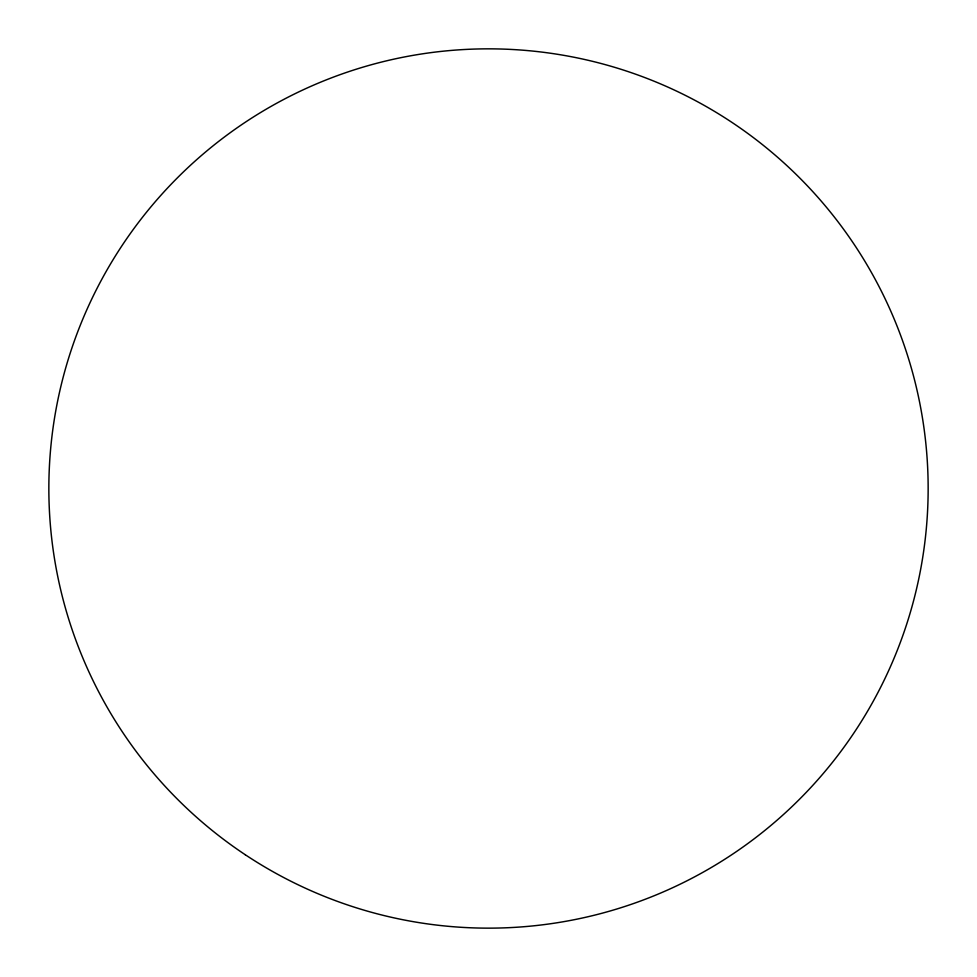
<?xml version="1.0" encoding="UTF-8"?>
<svg xmlns="http://www.w3.org/2000/svg" width="977" height="977" viewBox="0 0 977 977"><rect width="100%" height="100%" fill="white"/><g stroke="black" fill="none" stroke-linecap="round" stroke-linejoin="round"><path stroke-width="1.47" d="M245.203 854.692A439.65 439.65 0 0 0 927.283 516.1A439.65 439.65 0 0 0 293.015 94.696A439.65 439.65 0 0 0 245.203 854.692"/></g></svg>
